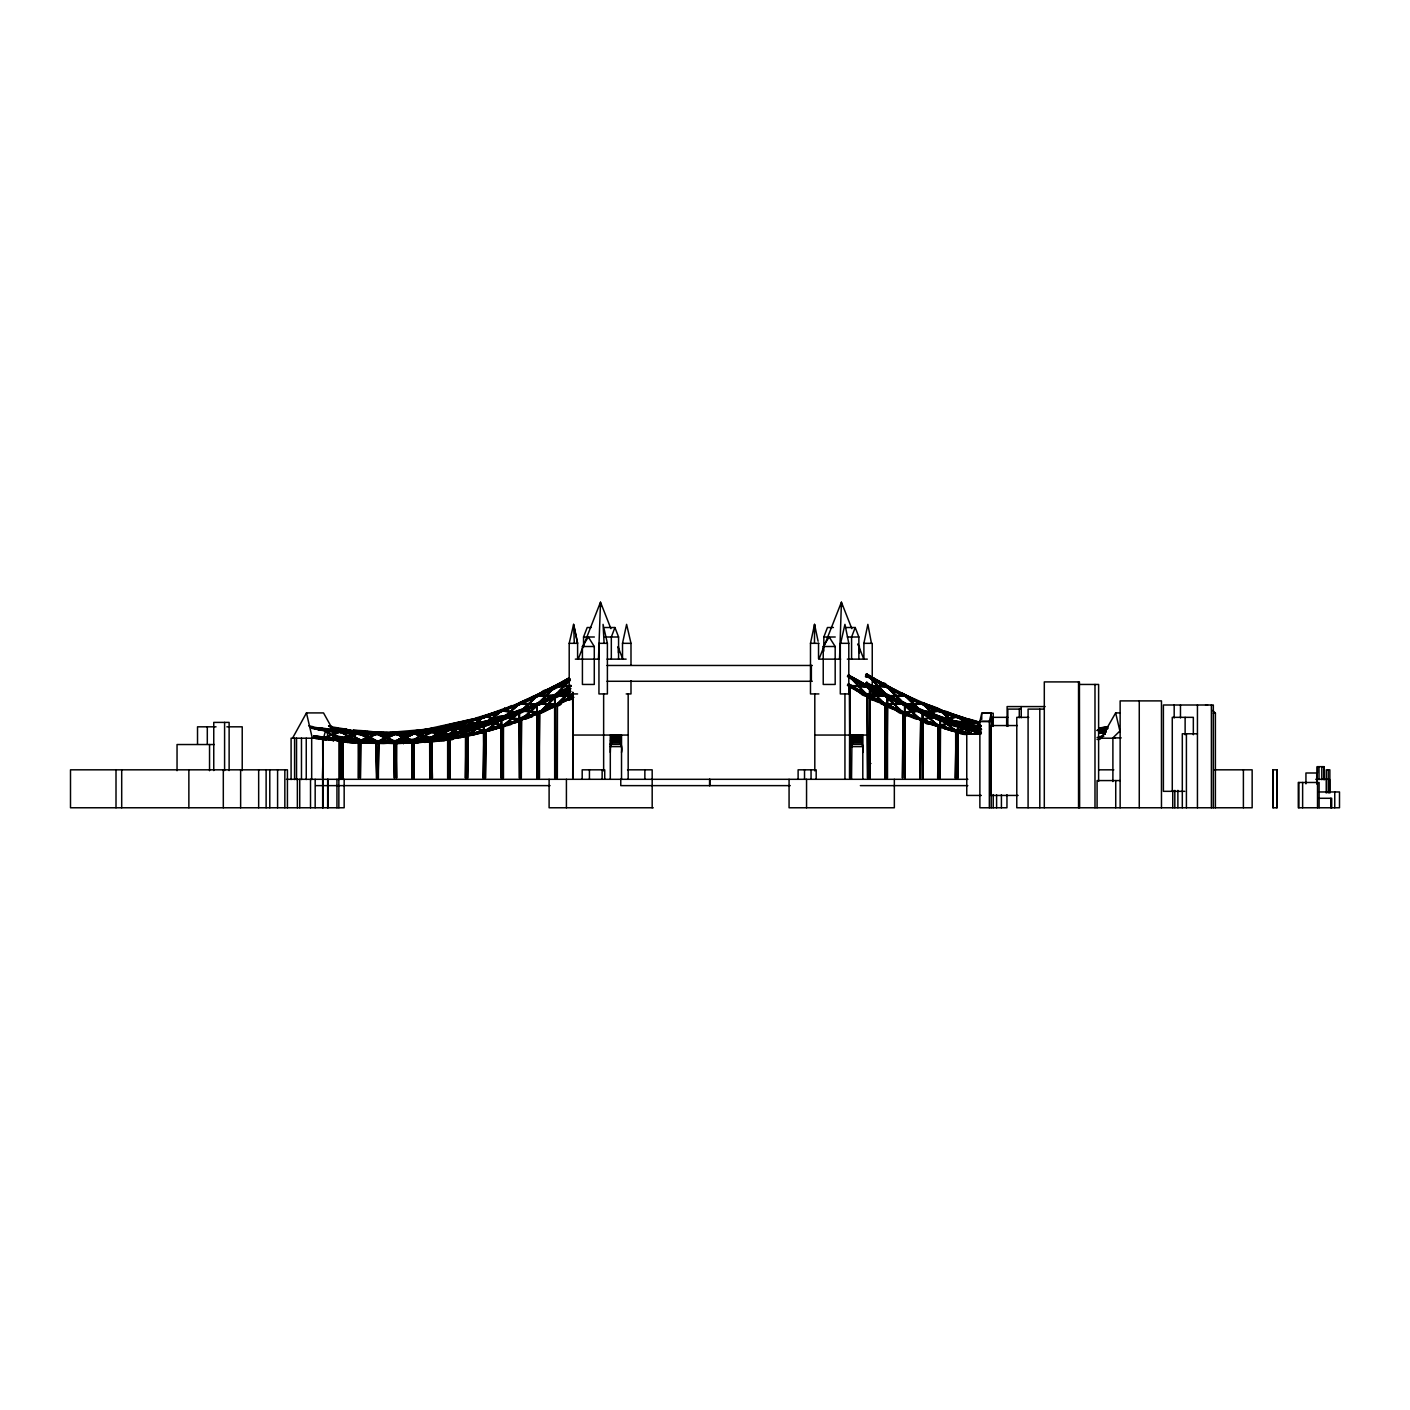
<?xml version="1.0" encoding="UTF-8"?>
<svg xmlns="http://www.w3.org/2000/svg" width="1410" height="1410" viewBox="0 0 1410 1410"><rect width="100%" height="100%" fill="white"/><g stroke="black" fill="none" stroke-linecap="round" stroke-linejoin="round"><path stroke-width="1.5" d="M851.534 779.307L852.01 735.051M814.486 643.33L814.557 624.366L818.1 641.233M469.477 729.129C464.683 730.204 424.058 738.805 448.098 736.09C460.788 734.645 489.323 724.141 454.619 732.724L455.5 734.205M441.171 737.218C438.281 729.111 424.445 744.78 441.171 737.218C441.559 734.081 440.502 739.051 433.452 738.487L433.469 736.69L404.952 740.285L369.314 741.396L340.797 739.598L314.077 735.72M396.263 741.484L367.746 740.285L367.27 741.343L367.605 742.418L396.245 743.634L432.077 741.748L460.735 737.536L460.418 735.403L460.735 737.536L475.064 734.522L503.723 726.696L503.863 725.657L503.194 724.617L481.568 730.997L482.238 732.795L460.418 737.218C462.797 729.04 487.56 734.786 467.327 735.051C468.807 735.756 466.657 733.623 468.138 735.791M460.418 737.218L460.4 735.403L417.624 740.796L417.748 742.947L410.292 743.017C410.222 738.505 410.116 745.22 410.962 742.259L410.292 743.017M980.232 728.67C981.677 725.216 952.473 718.906 951.68 721.744C957.795 721.285 979.756 733.588 980.567 726.555M1097.28 730.204L1100.576 729.957L1100.241 727.824L1107.643 726.873L1107.626 728.67L1097.015 730.521M1103.766 736.055C1097.685 734.839 1102.532 740.708 1097.015 739.369M319.101 729.957C297.721 723.788 321.392 728.899 324.811 730.486M346.084 731.085L346.367 728.952L346.631 730.01C309.248 724.123 345.838 729.939 353.787 730.997L331.526 727.613L332.125 726.555L328.777 726.15M501.66 710.693L483.489 725.657L483.912 778.056M519.761 712.279L503.299 725.657L503.088 778.056L502.982 724.916L518.157 720.845L511.019 723.33M433.452 727.824C404.599 734.522 469.001 725.427 469.759 721.003C451.746 721.867 435.232 730.221 419.123 731.755L419.193 729.922L419.457 732.054L405.111 733.57L362.123 734.469L318.871 729.64L311.716 728.371L312.28 726.555M480.669 724.053L475.082 725.657L474.43 723.876L489.27 720.263C474.095 724.317 399.224 738.1 475.064 725.657C497.025 722.766 511.566 710.129 532.451 706.586L527.093 708.666M957.866 731.261L945.511 727.824C945.546 722.784 934.53 726.45 938.443 725.657L910.12 714.429L909.38 715.434L930.67 724.352L951.891 730.891L952.561 729.851L945.335 726.784L944.612 728.565C957.161 732.724 963.559 733.764 973.534 733.993M963.153 723.753L966.678 724.617C966.062 725.815 965.427 720.263 959.064 722.149L958.976 723.929L951.68 721.744C955.733 719.417 940.822 722.026 937.544 717.531L938.302 715.769L952.631 720.263L951.68 721.744M1100.805 729.64L1100.241 727.824M1097.068 737.553L1100.258 736.69L1100.576 738.805M920.236 719.259L938.249 716.474L953.847 729.869M849.507 778.056L849.684 685.471L867.45 686.353L884.828 704.824L902.576 703.66L920.131 719.875L938.108 716.509L955.839 730.821L937.861 716.791M942.003 719.241L957.795 716.386L975.579 731.208L981.289 728.882M839.532 659.14L841.435 602.229L851.834 628.649M598.475 659.14L600.519 602.229L610.9 628.649M333.465 740.92C329.587 736.831 342.859 743.951 340.303 740.673L341.097 778.056L340.815 739.598L340.356 741.431L347.776 742.418L383.608 743.546L419.422 740.92L419.211 738.787L419.422 740.92L434.016 738.487L426.278 739.633L426.331 737.8L426.86 739.633M426.842 730.768L419.457 732.054L418.911 730.997L426.349 728.952L426.86 730.768M399.418 733.658L439.55 730.997C436.377 733.059 442.335 725.568 446.688 730.01L446.142 728.952L446.424 731.085L410.592 734.469L381.934 734.469L374.778 734.099L374.408 733.024L374.866 731.949L387.362 732.495M439.515 740.602C435.549 736.478 446.565 741.924 431.777 741.431L431.883 739.598L432.376 778.056L431.619 740.673C432.147 737.465 432.729 743.916 431.583 740.673L402.996 742.471L403.419 743.546L403.806 742.471L395.857 742.559L396.633 778.056L396.527 742.559L388.702 742.471C389.424 742.929 389.424 742.012 388.702 742.471M966.044 734.522C952.05 734.011 961.338 726.855 966.678 733.464L966.467 732.407L966.414 734.205M959.082 722.149L958.765 723.63L966.678 724.617M966.414 725.357L966.714 723.859M978.804 723.929L979.245 721.832L979.439 722.889C975.491 726.591 946.304 711.697 979.492 722.149M964.652 728.864L965.163 726.784L964.652 728.864L978.787 732.777L979.245 730.68L957.742 724.916L957.549 726.679L964.634 728.864L965.18 726.802L964.634 728.864M1099.13 732.883L1098.936 730.75L1105.986 729.922L1106.233 732.054L1105.969 729.922L1098.672 731.067L1099.13 732.883L1104.435 732.266M411.914 778.056L411.79 740.673C412.425 740.215 412.548 741.131 411.773 740.673L448.063 734.293L448.292 778.056M418.964 739.087C417.096 742.383 441.418 734.099 448.063 734.293L448.116 736.09L448.063 734.293M419.123 731.755L419.193 729.922L390.693 732.319L369.314 732.548L347.918 731.42L319.418 727.824L318.854 728.899L319.118 729.957L333.43 732.054L333.694 729.922L333.43 732.054M964.422 719.717C969.428 723.594 972.107 720.598 972.389 721.003L967.084 719.488M971.508 730.591C976.09 727.207 964.229 730.362 978.804 732.795M978.558 732.477L979.263 730.697M447.816 726.591L465.952 730.539L466.04 778.056M467.644 726.591L485.498 731.208L503.687 717.126L487.437 729.869M959.346 732.477L959.452 730.697L952.014 729.129L951.891 730.891L952.014 729.129M884.828 695.994L902.893 712.508L902.735 778.056M916.835 710.199L922.81 712.508L922.915 778.056L922.51 712.103M404.688 731.737C402.22 734.346 415.421 729.71 426.666 729.27M405.252 740.585L405.093 742.418L405.445 741.343C405.111 742.136 403.101 737.906 397.549 741.114L398.219 742.629M417.642 731.949L417.765 734.099L417.624 731.949L424.78 731.42L424.921 733.57L425.256 732.495L419.898 732.883M425.256 741.343L424.939 742.418L424.762 740.285L424.939 742.418L425.08 740.585L432.394 740.673L431.777 741.431M933.156 715.046L945.511 718.977C945.81 719.065 936.504 714.676 930.882 713.742L930.67 715.487L931.27 713.442L896.037 699.572L895.297 701.581L896.037 699.572M972.072 721.744L972.213 719.964L972.389 721.003M610.301 752.429L610.759 735.051M383.291 732.865L383.608 734.698L383.555 732.548L383.626 734.698L383.291 732.865L397.832 731.949L398.219 733.782M424.78 731.42L424.939 733.57L425.256 732.495M937.544 726.379C935.288 722.607 951.115 731.966 957.566 732.001M938.514 716.068L937.756 717.831L930.547 714.465L931.252 713.442L938.32 715.769L937.738 717.831L938.32 715.769L923.497 711.997L923.585 713.002L931.041 715.187L930.882 713.742M945.511 718.977L944.823 720.016L945.564 718.236M944.612 728.565L945.352 726.802L945.511 727.824M951.063 713.442L950.499 715.504L951.063 713.442L958.13 715.769L957.566 717.831L958.113 715.769L965.392 718.254L936.592 708.648L901.36 693.279L900.955 694.936L886.643 687.446L887.665 685.789L894.909 689.754L894.31 691.129L879.576 683.603C886.449 679.99 889.075 689.349 886.643 687.446M943.413 721.867L944.048 719.823L943.413 721.867L936.346 719.241L936.592 717.496L951.08 722.308L950.287 724.053C956.896 729.622 962.149 724.035 952.843 722.872M429.856 729.745L448.063 735.051L429.856 729.111L412.037 741.061L430.209 729.481M448.098 734.769L429.944 729.869M449.667 729.745L467.767 735.315L485.798 722.308M467.468 734.804L449.755 729.869M555.099 686.353L570.979 685.454M390.323 742.259C391.046 741.801 391.063 742.717 390.323 742.259L411.79 740.673M397.549 741.114L397.955 742.947L390.482 743.017M451.834 728.424L410.222 732.636L410.574 734.469L403.137 734.381C403.137 729.869 402.907 736.602 403.806 733.623L403.137 734.381M938.443 725.657C930.794 718.183 931.71 728.706 923.391 721.567L924.237 719.823L923.391 721.567M957.566 717.831L958.13 715.769L957.549 717.831L950.287 715.205M920.325 719.77L902.717 703.237L884.951 704.242L885.075 778.056M885.057 704.119L867.132 686.97M920.378 778.056L920.659 719.329L902.717 703.237M923.973 712.72L924.22 710.975L931.393 714.465M931.393 723.33L931.27 722.308L930.477 724.053L938.126 726.379M950.481 715.487C939.483 713.989 941.986 707.838 951.292 713.742M951.204 714.465L944.136 711.997C936.945 705.123 909.891 701.51 915.848 699.572M957.936 726.379L950.499 724.352L951.08 722.308M383.185 742.471C383.908 742.012 383.908 742.929 383.185 742.471L391.152 742.259M399.541 732.9L410.239 732.636L410.856 734.152M1098.919 732.213L1105.123 733.711L1101.122 732.16M923.585 713.002C919.937 714.588 914.614 707.591 917.276 709.371L922.915 711.521L917.61 709.195M917.276 718.219C916.641 717.796 916.394 718.659 917.276 718.219L929.631 722.713M923.832 711.274L940.435 710.376L958.077 725.322M942.373 711.327L937.086 709.371C934.936 707.644 937.967 713.724 942.021 712.05M944.242 711.274L922.915 702.656L921.999 704.365C928.185 706.745 943.678 714.112 944.136 711.997M410.204 732.477L394.148 742.083L412.302 731.438L430.244 738.047M417.871 740.391L432.112 731.438L450.054 738.047L450.125 778.056M376.029 733.693C376.77 733.235 376.752 734.152 376.029 733.693L383.996 733.623M376.065 742.559L376.822 778.056L376.065 742.559C376.734 742.101 376.77 743.017 376.029 742.559L383.996 742.471M396.545 734.451L388.825 734.381M395.857 742.559L396.263 743.634L396.668 742.559M402.996 742.471L403.436 743.546L403.806 742.471M537.245 696.082L555.276 695.606L537.139 695.958M540.929 711.415L556.95 695.377L572.936 695.201L556.95 695.377M865.652 683.674L886.82 695.606C900.091 699.395 928.855 715.487 910.208 706.586C908.058 704.859 911.089 710.94 915.143 709.389M917.381 708.648L903.105 702.656L902.188 704.365C907.317 706.904 917.434 711.081 917.276 709.371L922.563 711.327M935.323 708.666L930.018 706.586C927.181 704.771 933.367 712.455 936.716 710.076M902.893 712.508L884.916 695.676L867.132 695.817L885.075 695.271L867.326 695.324L867.432 778.056M919.884 709.494L905.149 695.359L887.137 695.905M904.903 695.271L919.355 710.005M937.086 709.371L936.98 708.349L936.346 710.376M368.891 742.471C369.632 742.012 369.596 742.929 368.891 742.471L376.858 742.559M908.445 705.846L903.14 703.66C900.32 701.827 906.471 709.618 909.838 707.291M874.905 698.32C874.658 700.611 873.178 700.435 874.905 698.32C893.482 706.886 900.391 712.702 915.619 716.809M910.208 706.586L910.12 705.582L909.45 707.591M928.256 705.846L922.968 703.66C919.373 703.132 931.763 709.001 934.953 709.389M949.441 722.713L937.086 718.219C935.57 719.047 919.584 715.91 922.898 711.504M930.018 706.586L929.948 705.582L929.648 707.291M909.238 716.157C912.728 713.002 905.185 719.347 902.188 713.213L903.105 711.521L910.331 714.729L909.432 716.439L916.518 719.223M361.736 742.259C362.493 741.783 362.44 742.717 361.736 742.259L369.702 742.471M369.561 734.381C372.275 732.142 358.704 735.35 347.512 733.253L347.935 731.42L347.512 733.253M382.216 734.152C384.119 731.684 375.73 734.751 367.34 733.253M381.705 741.484C384.577 746.084 375.412 739.122 389.424 741.713M413.994 733.605L432.2 740.409L432.253 778.056M432.2 740.409L450.019 729.481L431.742 740.426L431.724 778.056M848.044 684.026L874.5 698.602L903.281 711.803C902.382 717.514 892.548 707.415 896.09 709.424L915.495 717.531M903.14 703.66L903.281 702.955C894.469 696.857 869.053 690.829 874.905 689.455M915.848 708.437L915.513 710.129M922.968 703.66L894.715 689.455L893.887 691.411M928.256 714.711L922.968 712.508L922.193 713.513L922.51 711.803M519.655 703.872L501.748 719.875L483.418 716.474L501.801 719.77L483.7 716.386L465.688 731.208L483.806 716.791M539.343 703.66L521.577 719.875L507.371 717.813L521.577 719.875L539.343 703.66L521.083 719.241M557.126 704.753L570.75 691.411M537.228 704.947L519.356 704.066M347.618 731.737L355.073 731.949L355.25 733.782M375.078 742.629L375.219 741.871C378.62 741.66 358.898 742.312 347.618 740.585L347.776 742.418L340.938 741.431M867.45 686.353L850.159 685.753M869.353 779.307L869.617 685.348L887.507 686.458L904.762 704.242L922.528 703.237L940.435 719.241M887.348 687.04L869.476 686.053L866.498 682.475M610.759 746.613C612.592 729.992 624.084 741.766 621.528 752.429M863.889 658.734L863.889 643.33L867.873 624.366L871.45 643.33M852.01 746.613C853.843 729.992 865.352 741.748 862.797 752.429M869.688 686.053L866.921 682.193M818.893 693.932L810.486 693.932L810.486 643.33L814.539 624.366L814.998 628.578M895.279 701.563C882.025 695.941 895.438 698.32 880.968 694.672L881.955 692.98L889.181 696.646L888.212 698.338L889.181 696.646M888.229 707.186L889.005 705.212L888.229 707.186L881.127 702.814L881.955 701.845L887.419 704.665M881.144 703.801L881.955 701.845L880.968 703.519C885.991 706.251 896.143 711.274 896.09 709.424M915.108 701.563C901.836 695.941 915.249 698.32 900.778 694.672L901.765 692.98L909.009 696.646L908.022 698.338L908.992 696.646M908.851 706.198C908.058 705.934 908.075 705.952 908.851 706.198L903.546 703.66M910.173 706.304L915.46 708.736L915.513 710.129M622.515 658.734L622.515 643.33L626.604 624.366L630.993 643.33L630.993 665.326M355.25 742.629L355.408 741.871C352.852 740.197 358.898 744.868 347.512 742.101L347.918 740.285L340.48 739.915M362.723 731.984L368.08 732.495L367.763 731.42L367.27 732.495L352.976 730.997C350.385 728.529 396.21 734.275 367.428 731.737L381.564 733.394M375.13 732.266L374.743 734.099M355.32 732.266L355.25 733.782M840.642 643.33L844.942 624.366L848.802 643.33L848.802 693.932L840.307 693.932L840.307 643.33L848.802 643.33M989.344 807.771L989.344 721.444L991.212 713.213L981.748 713.249L979.88 721.409L979.88 807.771L1006.952 807.771L1006.952 794.711M901.942 702.127C900.373 706.128 900.32 698.073 907.229 704.665M358.422 741.713L376.294 733.323L394.465 741.713L394.306 778.056M577.571 693.932L569.199 693.932L569.199 643.33L573.606 624.366L577.606 643.33L577.606 658.734M311.945 726.873C326.679 729.182 336.884 730.979 348.076 733.253M353.17 730.239L360.889 731.067L360.167 732.583L353.011 731.755L353.505 729.922M333.324 737.536L360.167 741.431L360.308 739.915C375.8 742.488 364.027 737.218 360.114 740.673L360.255 778.056L360.907 742.876M368.01 740.585L367.587 742.418M501.748 711.028L519.532 712.508L501.237 710.464M556.809 695.359L539.166 712.914L523.233 710.605L539.237 712.103M873.9 691.129C876.985 695.483 881.885 693.614 881.973 693.967L848.485 674.897M847.392 685.366L859.906 692.733L860.981 691.094C835.548 677.188 880.439 707.556 882.131 702.127M899.175 701.933L893.887 699.289L894.733 698.32L893.887 699.289L881.532 693.279L848.044 675.178M869.441 676.906L887.084 695.606L904.727 695.676L919.532 709.917M348.27 741.343L340.303 740.673L340.603 741.748L341.114 740.673L333.148 739.845C336.867 740.109 321.921 740.338 318.871 738.505C319.347 734.469 321.374 741.942 313.513 737.536M333.324 736.796L360.907 740.673C361.048 738.329 351.231 736.937 353.258 740.92M360.872 731.067L360.167 732.583M867.361 695.817L849.701 676.606L853.737 678.95L852.856 679.902L847.392 676.518M868.031 686.071C834.403 665.802 865.493 690.918 867.855 686.758C865.211 684.996 870.499 692.345 874.059 691.411M880.369 701.246C875.98 696.575 862.585 697.28 868.031 694.936C855.412 684.414 859.342 697.897 867.855 695.606C865.211 693.861 870.516 701.193 874.059 700.259M323.524 738.205L326.045 728.723L322.344 728.723M376.435 778.056L376.294 742.559L394.536 733.482M394.641 741.255L380.348 733.799L396.087 742.929L414.293 733.605L397.814 741.36M396.263 778.056L396.492 742.294M353.487 738.787L353.787 739.845C350.561 734.099 338.682 740.796 351.46 740.673M353.505 738.787L353.275 740.92M313.743 736.038C325.305 736.743 324.212 739.51 333.765 740.602M333.148 730.997C334.346 727.772 333.694 734.205 333.148 730.997L348.27 732.495M886.643 696.293L879.576 692.469L880.21 691.094L894.909 698.602M879.558 692.451C887.207 690.53 853.314 676.994 871.997 686.106M501.519 778.056L501.449 719.259L519.532 703.66M521.4 719.84L521.33 778.056M503.388 716.509L485.868 731.05M326.785 738.117L326.609 739.633M333.553 736.038C350.808 736.69 350.297 742.154 333.553 737.853M852.697 679.62L853.773 677.999L852.838 679.884L859.906 683.885L860.823 681.982L859.924 683.885M852.697 688.468L853.773 686.846L848.485 683.762M860.787 691.781C861.158 688.926 858.62 694.707 860.787 691.781L853.737 687.798M865.599 675.76L872.649 679.884L873.583 677.999L872.49 679.62L879.734 683.885L880.598 682.933L866.533 673.874L873.601 677.999L872.667 679.902L873.583 677.999L887.859 686.071M867.203 685.366C874.411 692.663 872.155 682.14 880.809 691.111M873.742 687.128L872.49 688.468M879.558 683.603L880.633 681.982L879.734 683.885M360.29 732.072L378.55 742.083L363.868 734.134M853.737 678.95L848.644 675.178M873.548 678.95L866.551 673.874M866.692 683.004L866.551 682.74M322.837 778.056L322.643 738.047L340.885 731.455M483.806 725.657L501.784 710.922M966.114 723.859C976.601 722.554 969.481 728.565 978.787 728.001M503.511 725.938L519.973 712.279M360.273 740.92L342.63 729.728M973.746 725.445L973.482 726.925M323.031 729.111L340.903 740.321M554.853 695.324L569.922 679.814C572.16 684.978 428.711 740.832 524.767 700.647M503.229 716.474L485.639 731.103L467.574 726.185L449.737 738.717L465.741 727.049M583.546 647.067L583.546 637.003L587.195 627.52L591.16 627.52M605.031 627.52L614.936 627.52L611.323 637.003L611.323 659.14M823.828 651.103L823.828 637.003L827.458 627.52L833.416 627.52M845.313 627.52L855.218 627.52L851.587 637.003L851.587 659.14M483.418 716.474L465.829 731.103L447.763 726.185L429.891 738.329L448.116 726.538M537.51 704.841L555.276 686.758L536.946 704.313M578.206 659.14L600.466 602.229L600.678 606.6M519.673 712.737L537.404 695.676L519.444 712.737L501.378 710.992M536.999 695.359L555.276 695.606L555.117 778.056M1101.192 738.205L1115.645 712.914L1119.84 712.914M959.664 730.997L952.385 728.811L951.909 730.909M501.466 719.964L519.144 703.343M981.06 725.639L975.42 721.567M950.287 724.053L951.204 723.33L950.499 724.352L921.999 713.213M448.133 735.385L466.04 722.202L447.763 735.051L463.943 722.819M957.69 716.791L975.773 730.591L957.69 716.791L973.658 729.869M935.323 717.531L930.018 715.434C926.969 716.985 933.12 711.733 935.235 716.509M937.086 718.219L936.328 719.223L936.998 717.214M920.607 710.376L938.108 726.062L955.61 722.255M957.919 726.062L940.029 710.693L957.619 725.974L975.561 722.361M938.267 725.322L955.839 722.255M413.923 733.5L432.236 740.92L413.976 733.235L399.682 740.691M930.018 715.434C928.608 717.62 930.23 710.57 924.66 712.244M394.324 742.347L412.161 731.561M417.466 739.774L431.971 731.561M561.656 682.246L562.696 683.885L561.797 681.964L562.713 683.885L561.656 682.246L568.935 677.999L569.816 678.95L568.935 677.999L554.518 686.071L555.135 687.446L568.23 680.625M570.01 688.485L555.135 696.293L554.518 694.936L568.953 686.846L569.869 688.75L548.402 700.259L547.538 698.32L548.402 700.259M561.814 690.812C566.838 692.275 548.948 695.694 540.241 702.127L541.211 703.801L553.918 697.21M568.794 678.263L569.869 679.902L568.953 677.999M568.953 686.846L569.869 688.75M330.909 726.185L323.524 712.914L306.464 712.914L292.522 738.205M918.527 718.43L902.788 703.431M922.263 703.872L939.959 719.875L957.989 717.091M920.095 719.77L938.196 716.791L954.235 729.552M939.906 719.77L922.387 703.66L906.701 704.436M554.518 686.071L555.699 687.446C543.96 696.117 547.996 686.106 548.543 691.129M447.534 735.051L448.098 736.09L447.499 735.051C484.917 727.172 520.907 713.372 554.712 695.606L554.729 778.056L554.676 694.654L555.716 696.293M376.276 742.189L394.148 732.865M554.518 694.918L555.54 696.575L554.712 695.606L569.005 687.798M561.85 692.398C565.005 687.393 568.159 691.27 568.195 690.442C568.177 694.055 532.698 707.027 551.31 697.157M573.729 697.21C567.825 703.678 563.912 697.122 572.707 695.553M567.208 698.602C574.663 699.695 548.349 704.7 545.776 708.736L546.71 710.428L568.195 699.289L567.349 698.32L560.052 702.127L561.039 703.801L560.07 702.127M394.465 741.713L376.294 733.323M546.763 692.01C537.897 698.708 538.479 690.865 547.556 689.455M511.689 714.729L540.418 701.845L541.228 703.801L540.4 701.845L547.556 698.32L548.367 699.289L512.2 716.157L511.883 714.429L512.588 716.439L483.93 726.679L483.242 725.657L483.366 724.617L511.9 714.429L512.57 716.456L511.9 714.429M547.556 698.32L548.384 700.276M560.07 693.279L561.057 694.954L560.228 692.997L554.712 695.8M412.143 741.413L396.034 733.958L378.232 742.083L394.271 734.363M533.103 696.646L534.073 698.338L533.297 696.364L534.055 698.338L533.121 696.646L569.376 678.263M541.387 694.672L540.418 692.98L511.83 706.586L512.57 707.591L532.451 698.849M569.376 687.128L533.103 705.511C531.094 706.181 540.629 706.569 525.965 708.736L526.899 710.428L534.231 706.904C529.12 705.229 545.088 705.969 540.241 702.127M559.417 695.5L538.796 703.66L539.554 704.665L552.262 698.849M378.603 733.5L360.361 740.673L376.664 733.958M526.159 699.572L526.899 701.581L526.159 699.572L518.827 702.955L519.726 704.665L519.021 702.656L519.744 704.648L518.845 702.938M525.965 708.736L526.899 710.428M546.71 701.581L545.97 699.572L535.271 704.119M554.042 698.056L553.09 697.351M539.219 711.803C536.346 717.637 557.814 703.995 539.572 713.513C508.34 723.33 563.771 701.352 526.741 716.809M546.886 710.129C542.797 702.268 559.347 709.318 561.198 703.519M553.108 705.212L553.883 707.186L517.699 721.567C516.36 718.43 532.627 711.786 532.398 716.439M519.409 711.803L519.655 778.056L519.409 711.803L483.154 724.934C488.406 727.507 466.446 724.07 469.583 730.909M507.283 717.531L519.779 712.508L519.744 713.513L512.2 716.157M539.554 704.665L538.849 702.656L535.077 704.418M496.778 728.565L496.056 726.784L496.778 728.565L489.411 730.891L488.706 729.129C491.121 724.899 499.158 728.494 495.915 727.824L538.796 712.508L539.572 713.513L538.849 711.504M545.793 708.719L540.999 711.028M322.59 729.728L340.868 740.673L340.709 778.056M396.245 742.294L378.55 732.865M340.497 740.409L358.44 732.847M511.689 705.881L512.57 707.591L511.9 705.582L512.764 707.309L483.56 717.531L476.087 718.977L476.227 717.937L497.994 711.274M519.779 712.508L519.726 713.513L518.968 712.508L519.744 713.513L527.076 710.129M521.647 711.697L525.225 710.376L524.379 708.648L532.081 705.881L502.965 716.068L503.74 717.831M531.711 705.582L532.398 707.591L527.023 709.688M588.34 637.003L594.28 646.503L594.28 684.449L582.418 684.449L582.418 646.503L588.34 637.003L594.368 637.003M829.186 637.003L835.178 646.503L835.178 684.449L823.228 684.449L823.228 646.467L829.186 637.003L835.249 637.003M532.575 707.309L531.517 705.864M532.575 716.157L524.855 718.941L524.573 717.197L525.225 719.241L532.381 716.456L531.693 714.429L517.241 720.122L518.052 721.867L510.543 724.053L510.684 722.607M886.996 687.058L904.638 704.824M504.568 708.648L505.414 710.376L504.762 708.349L505.414 710.376L504.568 708.648L511.9 705.582M505.485 718.219C504.516 718.254 504.516 718.254 505.485 718.219L501.132 719.558L501.132 778.056L501.784 719.558M497.642 710.975L498.259 713.002L502.03 711.398M498.453 721.567L497.642 719.823L498.435 721.567L476.404 728.565L476.227 726.802L476.774 728.864L469.601 730.891L469.125 728.811L469.601 730.891M525.225 719.241L525.313 718.219L520.942 719.558L520.942 778.056L521.594 719.558M342.454 738.047L352.465 734.328M498.241 713.019C496.091 717.99 487.754 712.12 491.279 715.205L476.774 720.016L476.087 718.977L490.874 713.742L491.103 715.487L483.93 717.831L483.366 715.769L483.93 717.831M518.052 713.019L517.435 710.975L518.052 713.019L510.913 715.487L510.297 713.442L510.913 715.487M509.221 723.912L503.37 726.379C523.145 722.554 497.783 724.44 503.74 726.679M517.259 720.122L518.157 720.845M358.422 742.083L376.593 733.693M511.09 724.053L510.314 722.29M483.93 726.679L483.172 724.916M491.279 715.205L490.31 713.742L504.762 708.349M869.759 676.906L865.511 676.465M886.943 695.817L869.3 677.1M502.982 716.068L503.863 716.791C500.145 712.79 485.622 724.264 489.27 720.263M453.421 724.264L447.728 725.128L447.763 726.925L476.968 719.717L484.053 716.791L469.107 719.964L469.583 722.043M476.034 718.236L426.084 729.27M476.034 727.102L476.756 728.864L476.034 727.102L483.736 724.916M488.706 729.129L489.393 730.909L488.935 728.811L489.623 730.591L481.903 732.477L481.779 730.697L489.288 729.129M462.321 730.997L462.427 732.795L469.812 730.591M486.045 722.678C483.348 727.137 480.158 720.598 482.432 722.889L481.779 721.832L474.43 723.876M462.656 723.63L461.969 721.832L462.603 722.889C460.347 720.616 463.52 727.155 466.234 722.678M869.864 685.471L866.357 682.687M454.619 732.724L455.271 734.522L440.607 737.218M461.986 730.68L462.445 732.777L454.919 734.205M481.797 721.832L482.467 723.63M475.293 734.205L474.659 732.407M481.586 730.997L476.791 732.284M441.171 728.371L440.607 726.555L440.607 728.371L448.116 727.243L448.063 725.445M468.155 726.925C465.106 721.867 472.65 730.539 460.418 728.371L460.4 726.555L460.735 728.67L453.262 729.64L453.262 727.824L453.579 729.957L438.933 731.755M467.574 726.925L475.064 725.657L474.676 723.559M955.592 730.415L971.279 726.309M955.504 730.539L973.235 725.78L980.637 730.803M453.826 738.487C451.676 734.892 456.135 741.607 448.468 739.351M975.649 722.255L957.69 725.657L975.561 721.673L980.955 725.886M433.998 729.64L433.469 727.824M446.67 739.633C444.644 735.826 449.296 742.876 438.933 740.602M1107.643 728.67L1107.308 726.555M424.621 733.253C432.799 736.672 431.548 726.52 439.55 730.997M412.548 732.583C409.905 727.454 416.796 736.302 404.811 733.253M971.825 733.5L955.522 721.955L971.349 734.081M432.341 732.583L431.901 730.75L428.34 731.085M391.063 734.152C388.702 728.988 395.1 738.047 383.326 734.381M398.202 733.782L398.131 732.266M417.642 740.796L418.012 742.629M362.423 734.152C361.083 729.816 364.256 737.606 357.047 733.87M570.151 680.025L554.958 695.606L558.448 693.826M555.188 695.817L570.292 680.219M367.446 731.737L368.08 732.495M555.276 686.758L537.316 704.753L519.25 703.942M556.809 704.225L570.204 690.9M570.398 690.988L556.897 704.524L539.043 703.66M570.609 691.2L557.214 704.524L557.056 778.056M333.465 732.072L340.92 732.583M360.308 739.915L360.925 740.673M1119.822 731.067L1112.895 737.871L1112.895 781.563M869.565 677.311L865.528 676.765M537.175 695.465L519.233 712.508L519.374 778.056M521.118 711.415L537.527 695.888M557.003 695.465L539.043 712.508L539.202 778.056M557.214 695.676L539.254 712.737L523.18 711.186M331.773 728.67L331.526 727.613M501.361 719.558L519.321 703.431L537.369 704.242M483.366 725.427L501.273 710.376M483.648 778.056L483.648 725.657L501.449 710.464M503.194 725.427L521.101 710.376M503.458 778.056L503.458 725.657L521.048 710.464M964.652 720.016L952.649 715.787M957.355 717.531L965.004 719.717M467.626 729.869L483.912 717.038M916.324 710.076L931.041 715.187M412.443 778.056L412.319 740.285L394.148 733.235L376.294 742.559M908.075 706.569L895.121 701.281M927.886 706.569L907.864 698.056M447.957 735.28L465.811 722.202M467.574 735.051L485.445 721.955M467.767 735.28L485.639 722.202M467.944 735.385L485.851 722.202M901.36 693.279L866.11 674.139M901.36 703.519L893.711 699.977L900.955 703.801M430.085 738.576L448.168 726.432M467.926 726.538L449.702 738.329L467.979 726.432M890.345 698.426L894.292 699.977M887.683 694.654L886.82 695.606L887.683 694.654L887.665 695.606L884.14 693.702M431.83 740.673L449.825 729.217L467.909 734.769M432.183 741.025L450.107 729.728M417.536 740.038L431.83 731.825L442.07 735.438M417.712 740.285L431.76 731.561M569.005 678.95C512.482 711.222 448.627 732.424 383.185 733.623M568.018 679.937L555.522 686.758M569.446 679.62L540.823 694.654L512.2 707.291M564.458 690.794L569.816 687.798M569.446 688.485L555.135 696.293M555.522 695.606L560.88 692.733M957.619 725.974L940.029 710.693M399.841 740.955L414.346 733.482M554.676 685.789L540.241 693.279M551.945 697.457L534.073 706.198M555.135 696.293L540.823 703.519M570.944 688.591L554.87 696.505M567.19 698.602L572.548 695.853M571.332 696.769L555.276 704.665M572.742 696.54L538.796 712.508L538.814 778.056L539.73 713.213M571.755 697.457L555.681 705.352M573.165 697.21L553.478 706.904M568.212 700.259L573.57 697.509M561.039 693.967L566.397 691.323M568.212 691.411L533.791 706.569M534.073 697.351L541.228 693.967M534.249 698.038L539.607 695.5M378.232 742.083L396.421 733.693L412.319 740.285M885.374 704.313L902.753 704.066M533.297 696.364L525.965 699.871L526.917 701.563L526.547 699.871M526.935 700.576L532.293 698.162M551.134 697.457L538.796 703.66M531.905 706.304L518.827 711.803M532.293 707.009L521.577 711.733M546.745 700.576L550.323 698.955M525.137 701.352L498.347 711.997M544.965 701.352L536.029 705.123M541.387 711.733L546.745 709.424M322.679 729.481L340.55 740.673L358.422 733.235L376.593 742.559L358.351 733.482M358.774 733.5L340.55 740.673M340.85 741.061L358.369 732.953M360.325 740.409L376.593 734.081M535.659 704.418L539.237 702.938M532.398 707.591L539.73 704.365M519.92 713.213L505.044 718.941M536.029 713.971L527.093 717.531M531.64 706.586C501.837 718.483 470.605 726.978 438.739 730.997M531.993 707.309L505.168 716.95M505.608 718.941L490.715 724.053L490.486 722.308L498.012 720.122M518.069 721.867L525.313 718.219M322.643 738.047L340.586 731.438L322.679 738.329L340.55 731.825L358.739 742.083M352.606 734.434L342.507 738.329L342.665 778.056M342.63 738.611L352.747 734.716M344.763 737.994L356.677 733.658M496.567 712.614L485.833 716.21M516.042 711.891L505.326 715.487M491.191 723.33L498.347 720.845M518.052 721.867L510.543 724.053M485.516 715.487L490.874 713.742M505.538 717.249L509.116 716.086M489.411 723.912L478.695 727.296M502.965 724.934L517.822 720.122M975.103 734.152L981.06 732.178M975.332 734.152L981.219 732.284M977.218 734.081L981.325 732.565M977.359 734.205L981.36 732.847M476.897 718.977L484.053 716.791M503.564 716.068L488.706 720.263M503.37 717.531L474.747 725.357M484.123 726.379L476.404 728.565M503.564 724.916L495.915 727.824M498.505 727.296L503.863 725.657M503.934 726.379L489.059 730.591M471.539 720.492L475.117 719.488M469.601 722.043L476.404 719.717M491.42 721.233L494.998 720.228M468.878 729.129L476.615 727.102M476.897 727.824L462.603 731.737M476.968 728.565L462.092 732.477M489.27 729.129L496.426 727.102M496.725 727.824L474.465 733.464M469.477 720.263C466.869 719.488 442.194 727.86 460.858 724.053M482.432 731.737L489.57 729.851M955.522 730.821L973.164 726.185L980.549 731.05M955.628 731.103L973.411 726.591M975.315 730.539L981.431 728.988M975.332 730.821L981.219 729.27M975.438 731.103L981.554 729.552M457.245 733.041L460.823 732.178M474.43 732.724L481.797 730.68M477.074 733.041L480.634 732.178M450.125 726.538L455.254 725.657L455.201 723.859M474.447 723.859L445.895 729.27M469.918 725.798L473.496 725.004M455.201 732.724L440.343 735.72M450.107 734.645L455.465 733.464M467.292 734.293L474.447 732.724M475.011 732.724L460.171 735.72M475.276 733.464L432.376 740.673M940.065 725.639L955.751 722.361M957.69 725.657L975.649 721.955M441.171 727.613L446.529 726.538M460.982 727.613L466.34 726.538M441.171 737.218L448.327 735.791M1099.994 728.142L1107.062 726.873M1099.994 728.899L1107.044 727.613M1102.585 728.565L1106.11 727.93M1100.223 729.64L1107.291 728.371M1099.994 736.989L1103.519 736.355M433.452 729.64L440.607 728.371M453.844 728.899L459.202 727.93M435.813 737.43L441.171 736.461M460.753 735.72L431.636 739.915M455.624 737.43L460.982 736.461M460.982 737.218L446.106 739.633M428.658 738.593L432.236 738.029M942.003 718.959L957.795 716.386M942.074 719.541L958.007 716.791M424.886 738.364L411.808 739.915M419.123 740.602L426.278 739.633M444.696 738.364L404.881 741.66M1098.619 731.825L1105.687 730.997M1098.813 732.583L1105.881 731.755M414.364 731.614L419.722 730.997M411.967 732.583L419.687 731.755M435.778 730.644L439.356 730.239M431.777 732.583L439.497 731.755M411.967 741.431L419.687 740.602M902.594 712.226L920.466 710.411L938.302 725.427M920.536 710.693L902.576 712.508L920.518 710.992M902.77 712.914L920.413 711.098M924.343 712.314L940.347 710.693M924.414 712.596L940.329 710.992M922.581 712.914L940.223 711.098M404.688 740.585L412.407 739.915M412.531 741.431L397.638 742.629M432.341 741.431L417.466 742.629M397.549 732.266L405.269 731.737M400.07 732.883L405.445 732.495M405.357 733.253L390.482 734.152M425.185 733.253L410.292 734.152M571.085 685.577L554.994 686.476L537.087 704.524L519.233 703.66M554.958 686.758L571.156 685.859M555.011 687.04L571.015 686.282M390.411 741.501L397.567 741.114M884.951 704.242L902.611 703.361M922.44 703.942L906.753 704.718L922.563 704.066M405.163 732.495L408.741 732.372M383.291 741.713L391.011 741.484M383.326 743.229L391.046 743.017M403.137 743.229L410.856 743.017M1205.55 705.018L1207.594 705M376.153 732.936L383.873 732.865M376.17 734.451L383.89 734.381M395.981 734.451L403.701 734.381M376.153 741.783L383.873 741.713M376.17 743.317L383.89 743.246M395.981 743.317L403.701 743.246M537.139 695.377L555.223 695.324M556.774 695.465L573.095 695.624M556.95 695.958L573.059 695.905M583.546 637.003L587.829 637.003M604.908 637.003L618.567 637.003L618.567 659.14M823.828 637.003L828.093 637.003M847.322 637.003L858.866 637.003L858.866 659.14M569.199 643.33L577.606 643.33L573.623 624.366L574.311 643.33M607.393 643.33L598.95 643.33L598.95 693.932L607.393 693.932L607.393 643.33L603.057 624.366L604.115 643.33M622.515 643.33L630.993 643.33M810.486 643.33L818.893 643.33M863.889 643.33L872.244 643.33L872.244 685.137M582.418 646.503L594.28 646.503M823.228 646.503L835.178 646.503M575.333 659.14L599.285 659.14M607.04 659.14L626.128 659.14M840.642 659.14L818.981 659.14L841.4 602.229L841.594 606.6M847.322 659.14L867.326 659.14M607.023 665.467L812.248 665.467M607.023 681.277L812.248 681.277M1079.355 684.449L1098.619 684.449L1098.619 781.351M626.181 693.932L630.993 693.932L630.993 680.73M866.709 693.932L872.244 693.932L872.244 689.525M880.21 701.933L867.044 695.606L867.802 778.056M536.875 704.524L536.981 778.056M557.443 704.524L557.338 778.056M1045.145 706.586L1007.11 706.586L1007.11 717.426M1021.245 709.107L1007.833 709.107L1007.833 726.379M1044.299 709.107L1028.084 709.107L1028.084 807.771M1007.886 717.337L991.97 717.337L991.97 726.009M1028.789 717.337L1016.786 717.337L1016.786 807.771L1252.15 807.771L1252.15 769.825L1214.31 769.825M940.576 719.558L940.188 778.056M979.88 721.444L991.212 721.444M847.604 684.696L895.244 709.424L938.408 725.657L937.65 778.056M957.566 778.056L958.218 725.657L957.461 778.056L957.461 725.657L922.122 712.508L922.158 778.056M1017.385 725.551L990.595 725.551L990.595 795.434L1018.126 795.434M216.03 726.82L197.523 726.82L197.523 744.321M226.869 726.82L242.22 726.82L242.22 770.583M465.512 730.574L465.406 778.056L466.164 730.821M485.216 778.056L485.868 730.821L485.322 778.056M981.342 733.782L966.766 733.782L966.766 795.434L981.342 795.434M1197.442 733.782L1182.303 733.782L1182.303 807.771M468.102 735.051L467.45 778.056M573.147 735.051L628.173 735.051M814.804 735.051L869.353 735.051M1121.214 737.888L1112.895 737.888L1115.134 737.888M324.529 738.205L291.094 738.205L291.094 779.518M326.997 738.205L336.849 738.205M1098.707 738.205L1113.812 738.205M343.035 738.329L342.93 778.056M612.962 738.346L617.316 738.346L617.316 735.051M854.266 738.346L858.584 738.346L858.584 735.051M613.421 738.717L617.791 738.717L617.791 735.051M854.742 738.717L859.042 738.717L859.042 735.051M611.711 739.21L618.25 739.21L618.25 735.051M853.05 739.21L859.518 739.21L859.518 735.051M612.187 739.845L618.726 739.845L618.726 735.051M851.376 739.845L859.994 739.845L859.994 735.051M610.477 740.62L619.184 740.62L619.184 735.051M851.851 740.62L860.452 740.62L860.452 735.051M610.935 741.589L619.66 741.589L619.66 735.051M852.31 741.589L860.928 741.589L860.928 735.051M358.193 742.083L358.316 778.056M393.936 742.083L394.571 778.056L394.042 742.083L412.02 731.825L430.209 738.329M413.853 742.083L413.853 778.056M611.411 742.806L620.136 742.806L620.136 735.051M852.786 742.806L861.387 742.806L861.387 735.051M609.702 744.392L620.594 744.392L620.594 735.051M851.111 744.392L861.862 744.392L861.862 735.051M214.302 744.533L177.043 744.533L177.043 770.706M610.16 746.613L621.07 746.613L621.07 735.051M851.57 746.613L862.338 746.613L862.338 735.051M869.829 763.497L870.939 763.497M627.538 769.825L652.178 769.825L652.178 807.771M1098.707 769.825L1113.812 769.825M1317.169 772.997L1305.942 772.997L1305.942 783.854M449.473 778.056L450.231 738.329L449.596 778.056M467.345 778.056L467.997 735.051L449.702 729.481M573.253 778.056L572.601 692.345M850.159 778.056L849.402 685.753M886.872 778.056L887.63 697.774M905.167 778.056L904.515 704.524M955.293 778.056L956.051 730.821L955.416 778.056M286.459 779.307L967.824 779.307M1315.777 779.307L1327.709 779.307M1120.069 780.576L1097.086 780.576L1097.086 807.771M315.822 785.634L550.059 785.634M790.252 785.634L620.77 785.634L620.77 779.307M860.347 785.634L967.824 785.634M1184.753 791.327L1163.391 791.327L1163.391 705L1213.323 705L1213.323 807.771M1318.879 791.962L1339.5 791.962L1339.5 807.771L1298.293 807.771L1298.293 782.479L1319.108 782.479L1319.108 807.771M1318.227 798.289L1331.692 798.289L1331.692 807.771M653.253 807.771L549.107 807.771L549.107 779.307M885.198 695.958L867.432 695.201M889.093 695.905L905.009 695.958M979.88 721.409L989.344 721.444M376.734 732.936L354.756 732.266M376.858 733.693L347.442 732.495M368.997 734.381L376.717 734.451M388.825 741.713L395.981 741.783M369.015 741.713L376.734 741.783M368.997 743.246L376.717 743.317M388.825 743.246L396.545 743.317M385.265 732.742L374.567 732.266M381.652 734.152L389.371 734.381M361.876 741.484L369.596 741.713M389.512 742.471L360.167 741.431M381.652 743.017L389.371 743.229M361.841 743.017L369.561 743.229M557.179 704.242L539.096 703.361L521.277 719.964M539.078 703.942L556.932 704.824M539.184 704.066L555.064 704.841M382.286 741.501L367.428 740.585M377.016 741.977L382.374 742.259M357.118 741.219L362.476 741.501M374.496 742.629L382.216 743.017M362.564 742.259L347.442 741.343M354.685 742.629L362.405 743.017M869.441 685.753L887.401 686.758L905.061 704.524M849.613 685.753L867.591 686.758M849.648 686.053L867.538 687.04M360.29 731.067L368.028 731.737M340.48 731.067L348.2 731.737M523.163 710.904L539.343 712.508M501.361 710.693L519.127 712.209M869.635 676.483L865.705 676.06L869.741 676.606M353.17 739.087L360.889 739.915M356.853 741.325L360.414 741.748M333.342 739.087L341.079 739.915M333.148 739.845L340.92 741.431M346.032 729.27L353.787 730.997M333.941 730.239L321.445 728.424M333.976 730.997L311.716 727.613M328.407 731.014L333.765 731.755M346.032 738.117L353.751 739.087M326.221 738.117L333.941 739.087M333.976 739.845L313.496 736.796M505.379 716.809L521.471 719.259M507.283 717.408L521.488 719.558M485.692 716.703L501.572 719.153M346.613 729.27L331.773 726.873M341.273 729.182L344.851 729.728M319.682 737.747L325.04 738.593M319.118 738.805L326.274 739.933M334.135 727.93L337.695 728.565M331.526 728.371L353.258 732.054L352.976 730.997M333.888 735.72L346.613 738.117M334.135 736.038L337.695 736.672M314.077 737.536L319.435 738.487M328.548 725.85L332.337 726.873M308.737 725.85L312.297 726.555M973.164 725.445L980.814 726.873M979.968 727.613C933.138 718.659 888.529 700.065 847.604 675.848M979.968 728.353L965.832 725.357M487.649 721.973L503.529 725.251L487.525 722.096M487.419 722.378L503.299 725.657M485.428 722.255L503.299 725.938M467.838 721.973L483.806 725.375M467.697 722.096L483.595 725.375M465.617 721.955L483.489 725.657M465.617 722.255L483.489 725.938M972.001 733.905L959.064 730.997M961.426 731.42L964.951 732.284M965.85 733.464L937.615 725.657M958.765 732.477L965.815 734.205M467.679 725.903L485.745 730.821M467.556 726.467L485.498 731.208M447.869 725.903L465.935 730.821M447.745 726.467L465.688 731.208M971.842 720.263L978.892 722.149M978.611 722.889C938.778 712.72 900.902 695.817 865.652 674.808M971.508 721.744L978.558 723.63M959.664 722.149L944.964 718.236M971.842 729.129L978.892 730.997M977.676 731.261L965.321 727.824M978.611 731.737L957.425 725.657M972.442 720.263L957.742 716.068M947.273 719.488L952.561 721.003M944.612 719.717L952.261 721.744M964.792 727.102L972.442 729.129M964.422 728.565L972.072 730.591M944.964 727.102L952.032 729.129M965.321 718.977L952.966 715.046M945.193 719.717L932.821 715.787M965.392 727.102L924.255 712.526M957.355 726.379L965.004 728.565M937.932 724.916L945.581 727.102M940.206 726.203L943.748 727.296M429.891 729.481L447.693 734.698M952.966 723.912L958.254 725.657M938.531 724.934L923.832 720.122M943.219 712.72L950.869 715.187M944.242 720.122L949.529 721.99M950.869 724.053L916.694 710.904M929.278 723.436L895.121 710.129M445.736 736.884L450.054 738.047M431.795 732.09L449.878 738.611M411.984 732.09L430.068 738.611M1098.883 731.825L1105.087 733.993M1098.848 732.09L1104.946 734.258M924.431 711.274L888.582 696.646M924.431 720.122L902.682 711.803M416.25 733.676L424.181 736.989M428.164 738.628L432.13 740.285M394.289 732.953L412.337 740.673L394.095 733.5M921.206 702.885L910.613 698.162M915.513 701.281L920.818 703.59M901.378 702.885L890.785 698.162M900.99 703.59L888.036 698.056M916.888 711.204L922.175 713.513L922.968 712.508L922.81 778.056M910.208 698.849L915.513 701.281M910.754 706.304L916.059 708.736M910.613 707.009L914.138 708.631M909.767 707.009L915.072 709.424M913.751 709.318L903.14 704.365M907.864 706.904L915.108 710.428M889.181 705.493L896.231 708.736M894.328 708.631L881.973 702.814M888.635 706.904L893.922 709.318M400.228 735.297L412.355 740.885M396.104 733.693L412.302 741.149M376.435 733.429L394.536 741.819M376.223 733.958L394.306 742.347M903.14 695.5L908.445 698.038M908.41 705.511L866.11 683.004M902.717 703.66L908.005 706.198M900.778 703.519L908.022 707.186M883.33 695.5L888.617 698.038M888.617 706.904L862.109 693.42M896.496 691.323L900.021 693.086M896.073 692.01L899.598 693.773M876.667 691.323L880.21 693.086M876.262 692.01L879.787 693.773M894.292 691.129L874.87 680.625M866.833 687.446L874.482 691.129M380.03 734.169L396.421 742.559M358.581 732.971L376.664 742.294M887.665 686.758L875.31 679.937M866.075 685.806L855.5 679.937M865.652 686.476L855.042 680.625M862.55 692.733L867.855 695.606M874.27 689.472L877.796 691.464M860.347 692.451L849.736 686.406M360.537 731.561L378.55 742.083L378.391 778.056M360.361 731.825L378.373 742.347M340.726 731.561L358.81 741.819M340.48 732.072L358.563 742.347M867.802 676.518L873.09 679.62M849.736 677.558L853.279 679.62M848.644 684.026L852.169 686.106M342.683 729.217L360.766 740.426M342.507 729.481L360.678 740.673M322.872 729.217L340.868 740.673M973.076 726.432L980.355 731.297M546.357 708.736L531.517 714.729L532.381 716.456M975.332 721.955L980.743 726.132M975.279 722.308L980.567 726.221M955.716 721.726L971.719 733.729M971.525 733.976L955.522 721.955L937.861 725.657L937.756 778.056M525.243 710.376L524.961 708.648M490.715 724.053L490.856 722.607M483.736 716.068L483.912 717.831M920.219 710.693L938.196 725.657L938.02 778.056M957.778 725.251L957.848 778.056M904.956 695.465L919.761 709.706M885.145 695.465L903.017 712.297M887.084 686.758L904.832 704.736M867.273 686.758L885.233 704.524M1212.794 710.464L1215.385 713.196L1215.385 807.771M869.67 676.694L887.401 695.606M849.86 676.694L867.732 695.412M849.613 676.906L867.591 695.606L867.696 778.056M866.727 682.281L869.67 685.56M341.061 731.067L340.621 732.883M965.374 718.236L964.634 720.016M465.952 730.539L465.776 778.056M857.809 643.965L859.395 646.503L859.395 652.83M567.789 691.129L567.208 689.754M331.967 728.089L337.254 737.589M858.214 644.916L863.801 659.14M618.056 646.943L622.832 659.14M855.218 627.52L858.866 637.003M614.936 627.52L618.567 637.003M326.045 728.723L328.583 738.205M1115.645 712.914L1120.157 732.125M306.464 712.914L312.315 738.205M1334.759 791.962L1334.759 807.771M1330.811 798.289L1330.811 807.771M1329.859 793.019L1329.859 769.825L1326.246 769.825L1326.246 793.019M1329.595 779.307L1329.595 792.455M1328.202 769.825L1328.202 793.019M1324.202 779.642L1324.202 766.67L1317.204 766.67L1317.169 783.854M1323.972 766.67L1323.972 779.642M1321.822 766.67L1321.822 779.642M1319.002 766.67L1319.002 779.642M1317.434 766.67L1317.434 773.156M1317.522 782.479L1317.522 807.771M1316.728 772.997L1316.728 783.854M1302.629 782.479L1302.629 807.771M1298.892 782.479L1298.892 807.771M1276.826 769.825L1276.826 807.771M1273.195 769.825L1273.195 807.771M1243.391 769.825L1243.391 807.771M1211.402 705L1211.402 807.771M1197.442 705L1197.442 807.771M1193.336 734.751L1193.336 717.337L1172.274 717.337L1172.274 791.327M1186.409 733.782L1186.409 807.771M1185.123 717.337L1185.123 734.751M1180.47 705L1180.47 717.954M1177.879 790.358L1177.879 807.771M1174.812 790.358L1174.812 807.771M1174.178 705L1174.178 717.954M1172.75 790.358L1172.75 807.771M1161.47 807.771L1161.47 700.893L1120.139 700.893L1120.139 807.771M1139.262 700.893L1139.262 807.771M1115.733 780.576L1115.733 807.771M1094.988 684.449L1094.988 807.771M1079.619 807.771L1079.426 681.911L1044.299 681.911L1044.299 807.771M1078.544 681.911L1078.544 807.771M1039.804 709.107L1039.804 807.771M1021.245 706.586L1021.245 717.743M1019.289 709.107L1019.289 717.743M1006.669 717.337L1006.669 726.009M1001.417 794.711L1001.417 807.771M996.606 794.852L996.606 807.771M993.222 726.414L993.222 713.213L981.748 713.213L981.748 719.4M993.222 794.588L993.222 807.771M991.212 713.213L991.212 807.771M955.945 730.821L955.945 778.056M955.68 730.821L955.68 778.056M939.924 719.558L939.924 778.056M904.903 706.692L904.903 778.056M894.345 779.307L894.345 807.771L789.071 807.771L789.071 779.307M887.507 697.774L887.507 778.056M887.242 697.774L887.242 778.056M886.978 697.774L886.978 778.056M869.864 685.753L869.899 779.307M869.6 685.753L869.6 778.056M862.797 735.051L862.797 779.307M858.108 735.051L858.108 738.1M857.633 735.051L857.633 737.941M857.174 735.051L857.174 737.888M856.698 735.051L856.698 737.941M856.222 735.051L856.222 738.1M855.764 735.051L855.764 738.346M855.288 735.051L855.288 738.717M854.812 735.051L854.812 739.21M854.354 735.051L854.354 739.845M853.878 735.051L853.878 740.62M853.402 735.051L853.402 741.589M852.944 735.051L852.944 742.806M852.468 735.051L852.468 744.392M850.054 685.753L850.054 778.056M849.789 685.753L849.789 778.056M844.942 693.843L844.942 779.307M818.54 643.33L818.54 658.734M816.178 779.307L816.178 769.825L798.113 769.825L798.113 779.307M814.804 693.843L814.804 770.882M811.367 665.467L811.367 681.277M811.05 769.825L811.05 779.307M806.555 779.307L806.555 807.771M804.528 769.825L804.528 779.307M709.882 779.307L709.882 785.634M709.565 779.307L709.565 785.634M644.863 769.825L644.863 779.307M628.173 693.843L628.173 779.307M621.528 735.051L621.528 779.307M618.408 646.503L618.408 652.83M616.857 735.051L616.857 738.1M616.382 735.051L616.382 737.941M615.906 735.051L615.906 737.888M615.447 735.051L615.447 737.941M614.971 735.051L614.971 738.1M614.513 735.051L614.513 738.346M614.037 735.051L614.037 738.717M613.579 735.051L613.579 739.21M613.103 735.051L613.103 739.845M612.645 735.051L612.645 740.62M612.169 735.051L612.169 741.589M611.693 735.051L611.693 742.806M611.235 735.051L611.235 744.392M610.301 735.051L610.301 779.307M604.731 779.307L604.731 769.825L582.189 769.825L582.189 779.307M603.639 693.843L603.639 770.882M602.14 769.825L602.14 779.307M589.433 769.825L589.433 779.307M573.147 693.843L573.147 779.307M572.989 692.345L572.707 778.056M566.415 779.307L566.415 807.771M554.729 695.606L554.729 778.056M539.466 712.508L539.466 778.056M537.245 704.524L537.245 778.056M521.065 719.558L521.065 778.056M503.194 725.657L503.194 778.056M485.586 730.821L485.586 778.056M467.732 735.051L467.732 778.056M449.861 738.329L449.861 778.056M448.292 735.051L448.186 778.056M447.904 735.051L447.904 778.056M447.64 735.051L447.64 778.056M430.314 778.056L429.662 738.329L429.768 778.056M430.05 738.329L430.05 778.056M414.117 742.083L414.117 778.056M412.178 740.673L412.178 778.056M376.717 742.559L376.717 778.056M360.519 742.876L360.519 778.056M358.845 742.083L358.581 778.056M344.163 779.307L344.163 807.771L70.5 807.771L70.5 769.825L287.429 769.825L287.429 807.771M340.445 740.673L340.445 778.056M338.946 740.373L338.946 779.518M338.858 779.307L338.858 807.771M336.955 779.307L336.955 807.771M328.001 779.307L328.001 807.771M327.666 779.307L327.666 807.771M323.013 779.307L323.013 807.771M322.661 779.307L322.661 807.771M315.17 779.307L315.17 807.771M311.68 738.205L311.68 779.518M310.517 779.307L310.517 807.771M306.252 738.205L306.252 779.518M301.476 738.205L301.476 779.518M299.731 779.307L299.731 807.771M297.369 779.307L297.369 807.771M296.541 738.205L296.541 779.518M294.584 738.205L294.584 779.518M284.838 769.825L284.838 807.771M277.594 769.825L277.594 807.771M269.786 769.825L269.786 807.771M266.12 769.825L266.12 807.771M258.664 769.825L258.664 807.771M240.634 769.825L240.634 807.771M229.125 770.565L229.125 722.396L213.756 722.396L213.756 770.565M224.595 722.396L224.595 770.565M223.309 769.825L223.309 807.771M209.544 744.533L209.544 770.706M207.305 726.82L207.305 744.321M188.869 769.825L188.869 807.771M121.701 769.825L121.701 807.771M116.008 769.825L116.008 807.771M326.221 729.27C325.763 733.711 326.239 727.066 326.82 730.01L326.239 729.27M338.894 736.989L338.929 738.805L338.911 736.989M496.038 717.937L496.567 720.016L496.038 717.937M1215.385 713.196L1213.323 713.213L1215.385 713.213M885.462 704.524L884.81 778.056L885.357 704.524M903.105 712.508L902.453 778.056L902.999 712.508M920.765 719.558L920.113 778.056L920.765 719.558M484.018 725.657L483.26 778.056L484.018 725.657M323.225 738.329L322.573 778.056L323.119 738.329M378.779 742.083L378.127 778.056L378.656 742.083M1277.231 769.825L1272.772 769.825L1272.772 807.771L1277.231 807.771L1277.231 769.825"/></g></svg>
